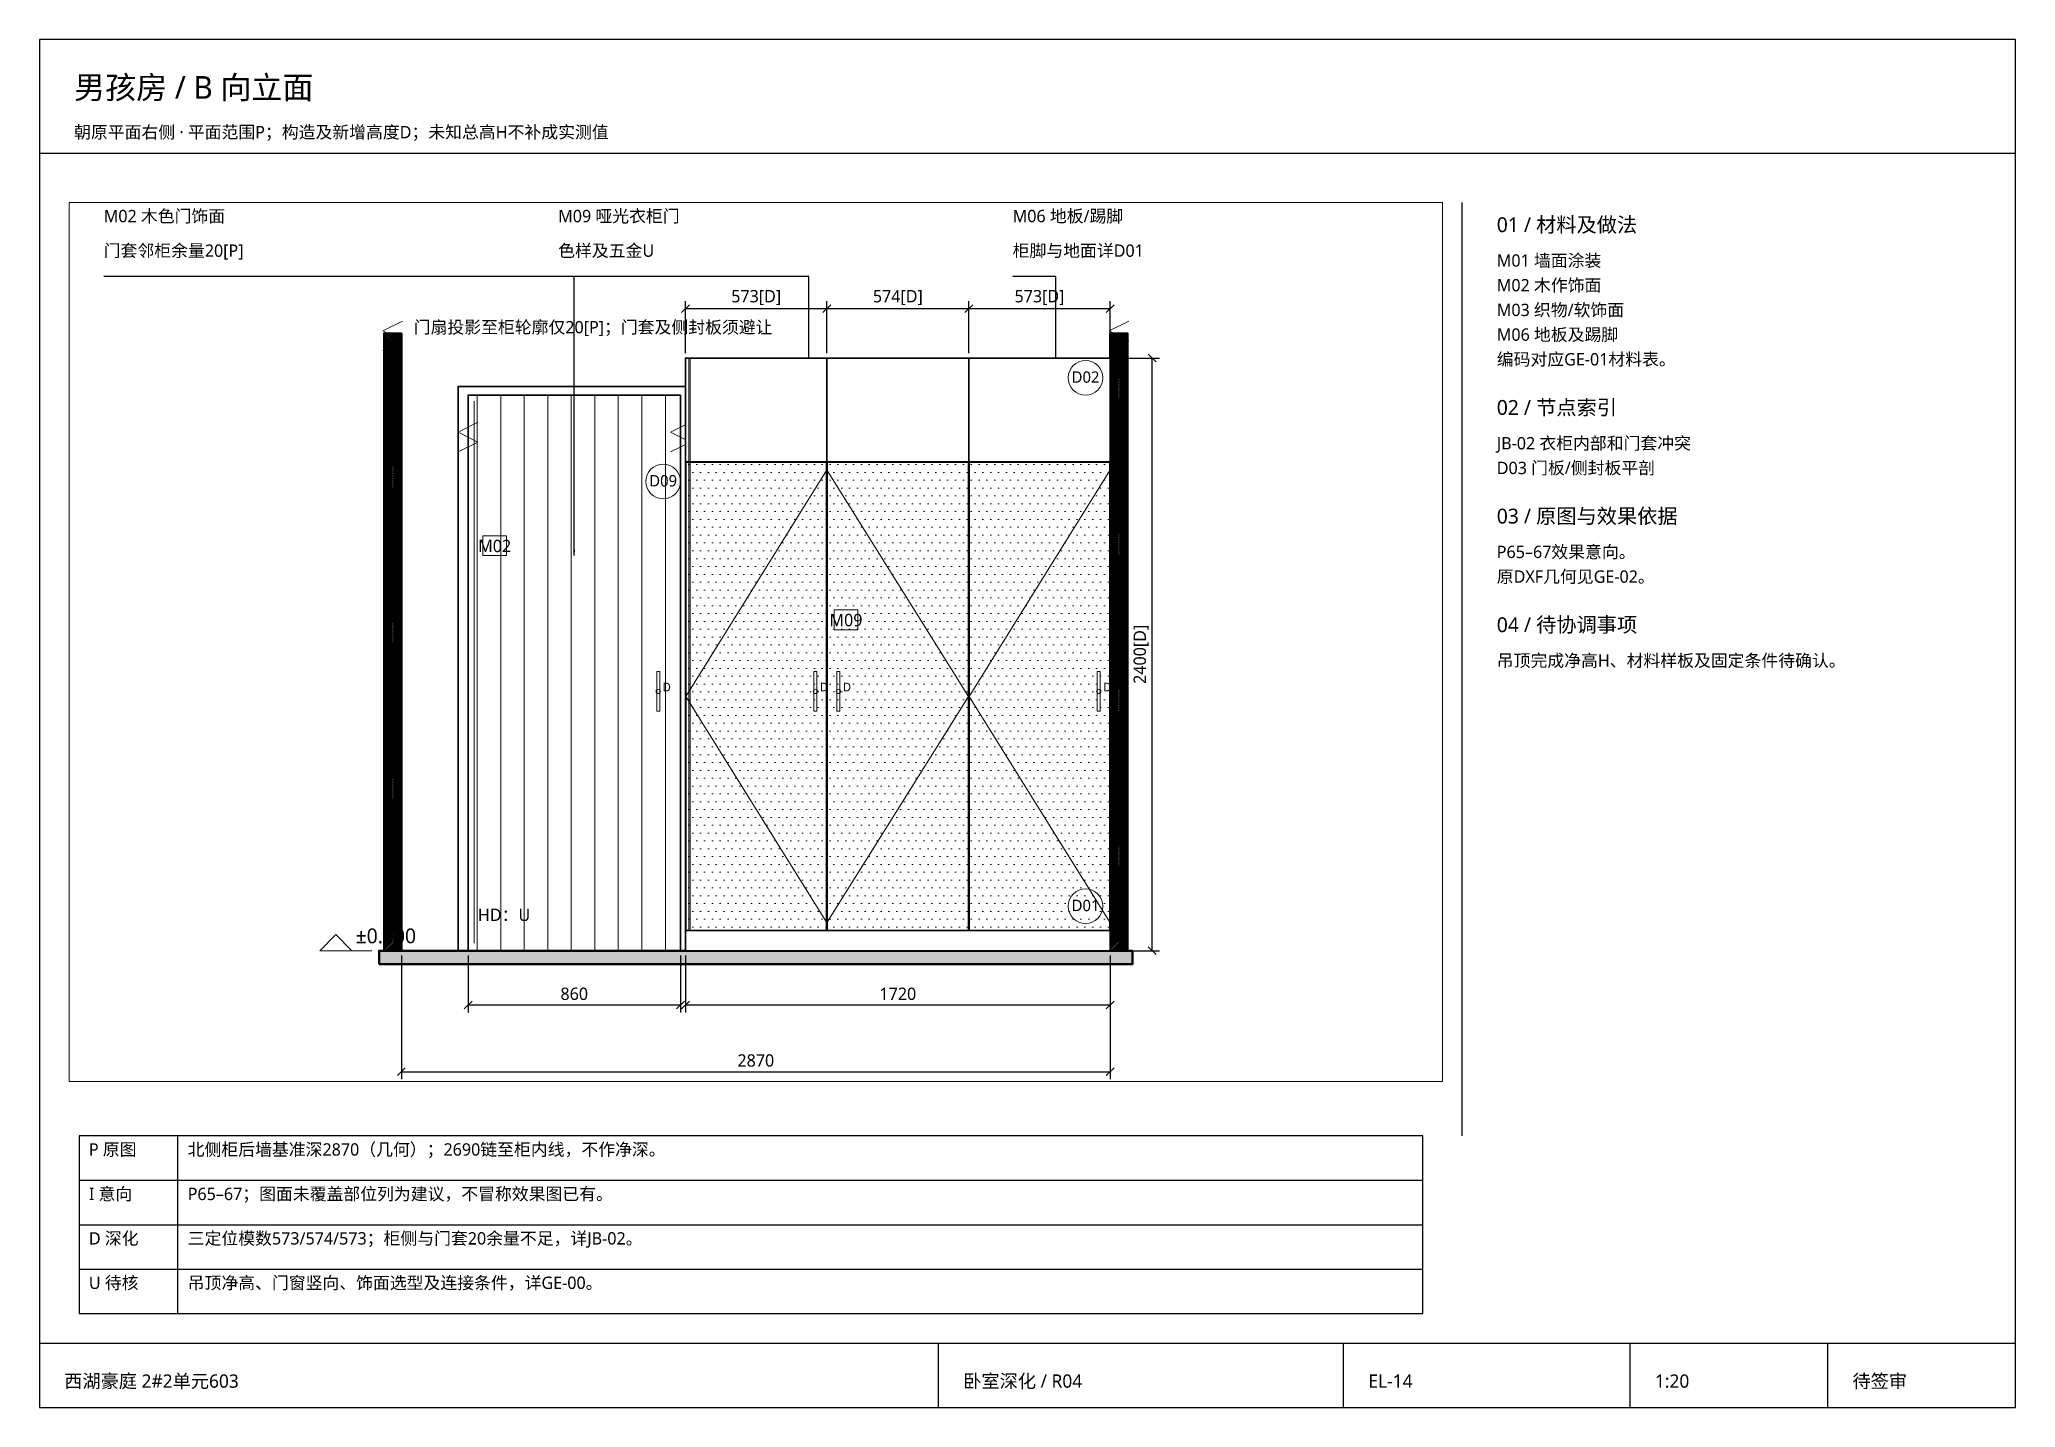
# Paper-space layout 'EL-14' of a CAD drawing. Header units: millimetres. Extents: x 10 to 410, y 10 to 287.
# The model-space entities are those that its viewports show. They can reach past a viewport. Long polylines and large blocks are cut down to what shows.
import ezdxf
from ezdxf.enums import TextEntityAlignment as Align

# ---------------------------------------------------------------- set-up
doc = ezdxf.new("R2010")
doc.units = ezdxf.units.MM
doc.linetypes.add('DASHED', pattern=[1.524, 1.27, -0.254])
for name, color, linetype, lineweight in [('A-DETAIL', 7, 'Continuous', 18), ('A-DIM', 7, 'Continuous', 13), ('A-FLOOR', 7, 'Continuous', 50), ('A-HATCH', 8, 'Continuous', 9), ('A-MATERIAL', 7, 'Continuous', 13), ('A-OPEN', 7, 'DASHED', 9), ('A-OUTLINE', 7, 'Continuous', 35), ('A-PENDING', 8, 'DASHED', 13), ('A-SYMBOL', 7, 'Continuous', 18), ('A-TEXT', 7, 'Continuous', 13), ('A-WALL', 7, 'Continuous', 50), ('S-FRAME', 7, 'Continuous', 25), ('S-TEXT', 7, 'Continuous', 13)]:
    doc.layers.add(name, color=color, linetype=linetype, lineweight=lineweight)
doc.layers.add('S-VPORT', color=7, linetype='Continuous', lineweight=0, plot=False)
doc.styles.add('CN', font='NotoSansCJK-Regular.ttc')
doc.styles.add('OpenSansCondensed-Light', font='OpenSansCondensed-Light.ttf')
doc.dimstyles.new('EZDXF', dxfattribs={"dimtxt": 0.25, "dimasz": 0.175, "dimexe": 0.375, "dimexo": 0.125, "dimgap": 0.1, "dimtad": 1, "dimlfac": 100, "dimzin": 12, "dimdsep": 46, "dimtxsty": 'OpenSansCondensed-Light', "dimblk": 'ARCHTICK', "dimcen": 2.5, "dimazin": 3, "dimtfac": 0.5, "dimtmove": 2, "dimatfit": 3, "dimarcsym": 0})

# ---------------------------------------------------------------- blocks, each defined once
blk = doc.blocks.new('_ARCHTICK')
at = {"color": 0, "linetype": 'ByBlock', "const_width": 0.15}
blk.add_lwpolyline([(-0.5, -0.5), (0.5, 0.5)], dxfattribs=at)
blk = doc.blocks.new('LEVEL-FFL')
blk.add_line((0, 0), (210, 0))
blk.add_lwpolyline([(0, 0), (65, 65), (130, 0)], close=True)
at = {"style": 'CN'}
blk.add_attdef('VALUE', (145, 30), '', height=60, dxfattribs=at)
blk = doc.blocks.new('HW-HANDLE')
blk.add_lwpolyline([(-6, -80), (6, -80), (6, 80), (-6, 80)], close=True)
blk.add_circle((0, 0), 9)
at = {"style": 'CN'}
blk.add_attdef('STATUS', (18, 0), '', height=35, dxfattribs=at)

msp = doc.modelspace()

# ---------------------------------------------------------------- hatches: boundary and pattern name
at = {"layer": 'A-FLOOR'}
h = msp.add_hatch(color=7, dxfattribs=at)
h.dxf.hatch_style = 1
h.paths.add_polyline_path([(167910, -55), (170960, -55), (170960, 0), (167910, 0)])
at = {"layer": 'A-HATCH'}
h = msp.add_hatch(dxfattribs=at)
h.set_pattern_fill('ANSI31', scale=1.5)
h.paths.add_polyline_path([(167930, 0), (168000, 0), (168000, 2500), (167930, 2500)])
h = msp.add_hatch(dxfattribs=at)
h.set_pattern_fill('ANSI31', scale=1.5)
h.paths.add_polyline_path([(170870, 0), (170940, 0), (170940, 2500), (170870, 2500)])
h = msp.add_hatch(dxfattribs=at)
h.set_pattern_fill('ANSI31', scale=30, angle=45)
h.paths.add_polyline_path([(168270, 0), (169130, 0), (169130, 2250), (168270, 2250)])

# ---------------------------------------------------------------- linework, layer by layer
at = {"layer": 'A-DETAIL'}
msp.add_line((168295, 30), (168295, 2225), dxfattribs=at)
at = {"layer": 'A-FLOOR'}
msp.add_line((167910, 0), (170960, 0), dxfattribs=at)
msp.add_lwpolyline([(167910, -55), (170960, -55), (170960, 0), (167910, 0)], close=True, dxfattribs=at)
at = {"layer": 'A-MATERIAL'}
msp.add_lwpolyline([(168330, 1600), (168426, 1600), (168426, 1680), (168330, 1680)], close=True, dxfattribs=at)
at = {"layer": 'A-OUTLINE'}
for points in [[(168230, 0), (169170, 0), (169170, 2285), (168230, 2285)], [(168270, 0), (169130, 0), (169130, 2250), (168270, 2250)]]:
    msp.add_lwpolyline(points, close=True, dxfattribs=at)
at = {"layer": 'A-PENDING'}
for points in [[(167925, 2430), (168005, 2470), (167925, 2510), (168005, 2550)], [(170865, 2430), (170945, 2470), (170865, 2510), (170945, 2550)], [(168230, 2020), (168310, 2060), (168230, 2100), (168310, 2140)], [(169090, 2020), (169170, 2060), (169090, 2100), (169170, 2140)]]:
    msp.add_lwpolyline(points, dxfattribs=at)
at = {"layer": 'A-SYMBOL'}
msp.add_circle((169060, 1900), 70, dxfattribs=at)
at = {"layer": 'A-WALL'}
for points in [[(167930, 0), (168000, 0), (168000, 2500), (167930, 2500)], [(170870, 0), (170940, 0), (170940, 2500), (170870, 2500)]]:
    msp.add_lwpolyline(points, close=True, dxfattribs=at)

# ---------------------------------------------------------------- block references
at = {"layer": 'A-SYMBOL'}
for name, p, values in [('HW-HANDLE', (169040, 1050), {'STATUS': 'D'}), ('LEVEL-FFL', (167670, 0), {'VALUE': '±0.000'})]:
    msp.add_blockref(name, p, dxfattribs=at).add_auto_attribs(values)

# ---------------------------------------------------------------- texts
at = {"layer": 'A-MATERIAL', "style": 'CN'}
msp.add_text('M02', height=50, dxfattribs=at).set_placement((168378, 1614), align=Align.CENTER)
at = {"layer": 'A-PENDING', "style": 'CN'}
msp.add_text('HD：U', height=50, dxfattribs=at).set_placement((168310, 120))
at = {"layer": 'A-SYMBOL', "style": 'CN'}
msp.add_text('D09', height=46, dxfattribs=at).set_placement((169060, 1880), align=Align.CENTER)
at = {"layer": 'A-TEXT', "style": 'CN'}
msp.add_text('门扇投影至柜轮廓仅20[P]；门套及侧封板须避让', height=50, dxfattribs=at).set_placement((168050, 2500))

# ---------------------------------------------------------------- dimensions: what is measured, and where the dimension line sits
at = {"layer": 'A-DIM'}
msp.add_linear_dim(base=(168000, -490), p1=(168000, 0), p2=(170870, 0), dimstyle='EZDXF', override={"dimscale": 20, "dimtxt": 2.5, "dimasz": 2, "dimexe": 1.5, "dimexo": 1, "dimgap": 1, "dimtad": 1, "dimdec": 0, "dimlfac": 1, "dimzin": 8, "dimpost": '', "dimtxsty": 'CN', "dimtsz": 0.8, "dimclrd": 0, "dimclre": 0, "dimclrt": 0}, dxfattribs=at).render()

# ---------------------------------------------------------------- next in the draw order: wipeouts: each hides what was drawn before it
msp.add_wipeout([(169150, 0), (170870, 0), (170870, 2400), (169150, 2400)])

# ---------------------------------------------------------------- next in the draw order: hatches: boundary and pattern name
at = {"layer": 'A-HATCH'}
h = msp.add_hatch(dxfattribs=at)
h.set_pattern_fill('ANSI31', scale=30, angle=45)
h.paths.add_polyline_path([(169151.5, 81.5), (169169.5, 81.5), (169169.5, 2398.5), (169151.5, 2398.5)])
h = msp.add_hatch(dxfattribs=at)
h.set_pattern_fill('DOTS', scale=20)
h.paths.add_polyline_path([(169151.5, 81.5), (169721.5, 81.5), (169721.5, 1978.5), (169151.5, 1978.5)])
h = msp.add_hatch(dxfattribs=at)
h.set_pattern_fill('DOTS', scale=20)
h.paths.add_polyline_path([(169724.5, 81.5), (170295.5, 81.5), (170295.5, 1978.5), (169724.5, 1978.5)])
h = msp.add_hatch(dxfattribs=at)
h.set_pattern_fill('DOTS', scale=20)
h.paths.add_polyline_path([(170298.5, 81.5), (170868.5, 81.5), (170868.5, 1978.5), (170298.5, 1978.5)])

# ---------------------------------------------------------------- next in the draw order: linework, layer by layer
at = {"layer": 'A-DETAIL'}
msp.add_line((169150, 1980), (170870, 1980), dxfattribs=at)
for points in [[(169150, 80), (170870, 80), (170870, 2400), (169150, 2400)], [(169151.5, 1981.5), (169721.5, 1981.5), (169721.5, 2398.5), (169151.5, 2398.5)], [(169151.5, 81.5), (169169.5, 81.5), (169169.5, 2398.5), (169151.5, 2398.5)], [(169724.5, 1981.5), (170295.5, 1981.5), (170295.5, 2398.5), (169724.5, 2398.5)], [(170298.5, 1981.5), (170868.5, 1981.5), (170868.5, 2398.5), (170298.5, 2398.5)]]:
    msp.add_lwpolyline(points, close=True, dxfattribs=at)
at = {"layer": 'A-MATERIAL'}
msp.add_lwpolyline([(169752, 1300), (169848, 1300), (169848, 1380), (169752, 1380)], close=True, dxfattribs=at)
at = {"layer": 'A-OPEN', "ltscale": 8}
for p, q in [((169151.5, 1030), (169721.5, 1945)), ((170295.5, 1030), (169724.5, 1945)), ((170298.5, 1030), (170868.5, 1945)), ((169721.5, 115), (169151.5, 1030)), ((169724.5, 115), (170295.5, 1030)), ((170868.5, 115), (170298.5, 1030))]:
    msp.add_line(p, q, dxfattribs=at)
at = {"layer": 'A-OUTLINE'}
for points in [[(169150, 0), (170870, 0), (170870, 2400), (169150, 2400)], [(169151.5, 81.5), (169721.5, 81.5), (169721.5, 1978.5), (169151.5, 1978.5)], [(169724.5, 81.5), (170295.5, 81.5), (170295.5, 1978.5), (169724.5, 1978.5)], [(170298.5, 81.5), (170868.5, 81.5), (170868.5, 1978.5), (170298.5, 1978.5)]]:
    msp.add_lwpolyline(points, close=True, dxfattribs=at)
at = {"layer": 'A-SYMBOL'}
for centre in [(170770, 2320), (170770, 180)]:
    msp.add_circle(centre, 70, dxfattribs=at)

# ---------------------------------------------------------------- next in the draw order: block references
for p in [(169676.5, 1050), (169769.5, 1050), (170823.5, 1050)]:
    msp.add_blockref('HW-HANDLE', p, dxfattribs=at).add_auto_attribs({'STATUS': 'D'})

# ---------------------------------------------------------------- next in the draw order: texts
at = {"layer": 'A-MATERIAL', "style": 'CN'}
msp.add_text('M09', height=50, dxfattribs=at).set_placement((169800, 1314), align=Align.CENTER)
at = {"layer": 'A-SYMBOL', "style": 'CN'}
for s, p in [('D02', (170770, 2300)), ('D01', (170770, 160))]:
    msp.add_text(s, height=46, dxfattribs=at).set_placement(p, align=Align.CENTER)

# ---------------------------------------------------------------- next in the draw order: dimensions: what is measured, and where the dimension line sits
at = {"layer": 'A-DIM'}
for base, p1, p2, override in [((169150, 2600), (169150, 2400), (169723, 2400), {"dimscale": 20, "dimtxt": 2.5, "dimasz": 2, "dimexe": 1.5, "dimexo": 1, "dimgap": 1, "dimtad": 1, "dimdec": 0, "dimlfac": 1, "dimzin": 8, "dimpost": '<>[D]', "dimtxsty": 'CN', "dimtsz": 0.8, "dimclrd": 0, "dimclre": 0, "dimclrt": 0}), ((169723, 2600), (169723, 2400), (170297, 2400), {"dimscale": 20, "dimtxt": 2.5, "dimasz": 2, "dimexe": 1.5, "dimexo": 1, "dimgap": 1, "dimtad": 1, "dimdec": 0, "dimlfac": 1, "dimzin": 8, "dimpost": '<>[D]', "dimtxsty": 'CN', "dimtsz": 0.8, "dimclrd": 0, "dimclre": 0, "dimclrt": 0}), ((170297, 2600), (170297, 2400), (170870, 2400), {"dimscale": 20, "dimtxt": 2.5, "dimasz": 2, "dimexe": 1.5, "dimexo": 1, "dimgap": 1, "dimtad": 1, "dimdec": 0, "dimlfac": 1, "dimzin": 8, "dimpost": '<>[D]', "dimtxsty": 'CN', "dimtsz": 0.8, "dimclrd": 0, "dimclre": 0, "dimclrt": 0}), ((168270, -220), (168270, 0), (169130, 0), {"dimscale": 20, "dimtxt": 2.5, "dimasz": 2, "dimexe": 1.5, "dimexo": 1, "dimgap": 1, "dimtad": 1, "dimdec": 0, "dimlfac": 1, "dimzin": 8, "dimpost": '', "dimtxsty": 'CN', "dimtsz": 0.8, "dimclrd": 0, "dimclre": 0, "dimclrt": 0}), ((169150, -220), (169150, 0), (170870, 0), {"dimscale": 20, "dimtxt": 2.5, "dimasz": 2, "dimexe": 1.5, "dimexo": 1, "dimgap": 1, "dimtad": 1, "dimdec": 0, "dimlfac": 1, "dimzin": 8, "dimpost": '', "dimtxsty": 'CN', "dimtsz": 0.8, "dimclrd": 0, "dimclre": 0, "dimclrt": 0})]:
    msp.add_linear_dim(base=base, p1=p1, p2=p2, dimstyle='EZDXF', override=override, dxfattribs=at).render()
msp.add_linear_dim(base=(171040, 0), p1=(170870, 0), p2=(170870, 2400), angle=90, dimstyle='EZDXF', override={"dimscale": 20, "dimtxt": 2.5, "dimasz": 2, "dimexe": 1.5, "dimexo": 1, "dimgap": 1, "dimtad": 1, "dimdec": 0, "dimlfac": 1, "dimzin": 8, "dimpost": '<>[D]', "dimtxsty": 'CN', "dimtsz": 0.8, "dimclrd": 0, "dimclre": 0, "dimclrt": 0}, dxfattribs=at).render()

psp = doc.layouts.new('EL-14')

# ---------------------------------------------------------------- linework, layer by layer
at = {"layer": 'S-FRAME'}
for p, q in [((10, 264), (410, 264)), ((298, 65), (298, 254)), ((38, 29), (38, 65)), ((18, 56), (290, 56)), ((18, 47), (290, 47)), ((18, 38), (290, 38)), ((10, 23), (410, 23)), ((192, 10), (192, 23)), ((274, 10), (274, 23)), ((332, 10), (332, 23)), ((372, 10), (372, 23))]:
    psp.add_line(p, q, dxfattribs=at)
for points in [[(10, 10), (410, 10), (410, 287), (10, 287)], [(18, 29), (290, 29), (290, 65), (18, 65)]]:
    psp.add_lwpolyline(points, close=True, dxfattribs=at)

# ---------------------------------------------------------------- texts
at = {"layer": 'S-TEXT', "style": 'CN'}
for s, height, p in [('男孩房 / B 向立面', 4.6, (17, 275)), ('朝原平面右侧 · 平面范围P；构造及新增高度D；未知总高H不补成实测值', 2.5, (17, 267)), ('M02 木色门饰面', 2.5, (23, 250)), ('M09 哑光衣柜门', 2.5, (115, 250)), ('M06 地板/踢脚', 2.5, (207, 250)), ('01 / 材料及做法', 3, (305, 248)), ('门套邻柜余量20[P]', 2.5, (23, 243)), ('色样及五金U', 2.5, (115, 243)), ('柜脚与地面详D01', 2.5, (207, 243)), ('M01 墙面涂装', 2.5, (305, 241)), ('M02 木作饰面', 2.5, (305, 236)), ('M03 织物/软饰面', 2.5, (305, 231)), ('M06 地板及踢脚', 2.5, (305, 226)), ('编码对应GE-01材料表。', 2.5, (305, 221)), ('02 / 节点索引', 3, (305, 211)), ('JB-02 衣柜内部和门套冲突', 2.5, (305, 204)), ('D03 门板/侧封板平剖', 2.5, (305, 199)), ('03 / 原图与效果依据', 3, (305, 189)), ('P65–67效果意向。', 2.5, (305, 182)), ('原DXF几何见GE-02。', 2.5, (305, 177)), ('04 / 待协调事项', 3, (305, 167)), ('吊顶完成净高H、材料样板及固定条件待确认。', 2.5, (305, 160)), ('P 原图', 2.5, (20, 61)), ('北侧柜后墙基准深2870（几何）；2690链至柜内线，不作净深。', 2.5, (40, 61)), ('I 意向', 2.5, (20, 52)), ('P65–67；图面未覆盖部位列为建议，不冒称效果图已有。', 2.5, (40, 52)), ('D 深化', 2.5, (20, 43)), ('三定位模数573/574/573；柜侧与门套20余量不足，详JB-02。', 2.5, (40, 43)), ('U 待核', 2.5, (20, 34)), ('吊顶净高、门窗竖向、饰面选型及连接条件，详GE-00。', 2.5, (40, 34)), ('西湖豪庭 2#2单元603', 2.7, (15, 14)), ('卧室深化 / R04', 2.7, (197, 14)), ('EL-14', 2.7, (279, 14)), ('1:20', 2.7, (337, 14)), ('待签审', 2.7, (377, 14))]:
    psp.add_text(s, height=height, dxfattribs=at).set_placement(p)

# ---------------------------------------------------------------- leaders
at = {"layer": 'A-MATERIAL'}
for points in [[(118.25, 182.5), (118.25, 239), (23, 239)], [(165.75, 182.5), (165.75, 239), (115, 239)], [(215.75, 102.5), (215.75, 239), (207, 239)]]:
    psp.add_leader(points, dimstyle='EZDXF', override={"dimscale": 1, "dimasz": 1.2}, dxfattribs=at)

# ---------------------------------------------------------------- viewports
at = {"layer": 'S-VPORT'}
psp.add_viewport(center=(155, 165), size=(278, 178), view_center_point=(169435, 1250), view_height=3560, dxfattribs=at)

doc.saveas('drawing.dxf')
